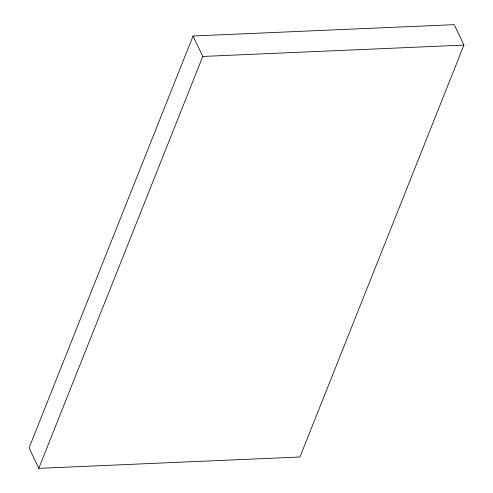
<?xml version="1.0" encoding="UTF-8"?>
<svg xmlns="http://www.w3.org/2000/svg" width="493" height="493" viewBox="0 0 493 493"><rect width="100%" height="100%" fill="white"/><g stroke="black" fill="none" stroke-linecap="round" stroke-linejoin="round"><path stroke-width="0.74" d="M193.059 36.001L29.075 447.903L38.781 468.35L299.941 456.999L463.925 45.097L454.219 24.65L193.059 36.001L202.771 56.448L38.781 468.35M202.771 56.448L463.925 45.097"/></g></svg>
